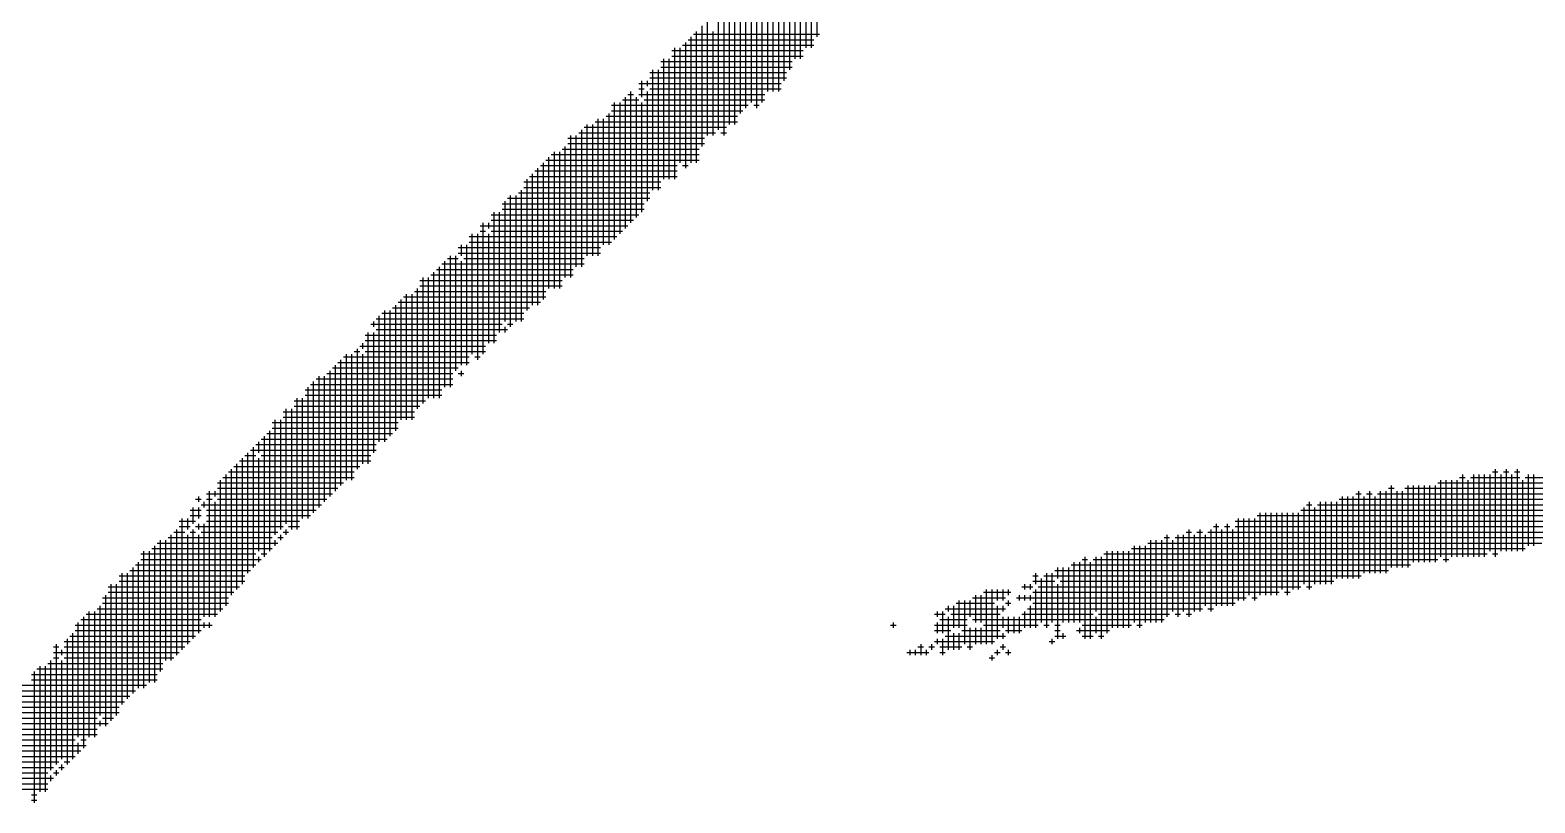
# Model space of a CAD drawing. Header units: feet. Extents: x 0 to 1079770, y 0 to 240000.
# Drawn here: x 972181 to 973036, y 13654 to 14093 of the extents above; entities that cross this region are included whole.
import ezdxf

# ---------------------------------------------------------------- set-up
doc = ezdxf.new("R2010")
doc.units = ezdxf.units.FT
doc.header["$LTSCALE"] = 2200
doc.header["$MEASUREMENT"] = 0
doc.layers.add('CX-MISC', color=2, linetype='CONTINUOUS')

msp = doc.modelspace()

# ---------------------------------------------------------------- linework, layer by layer
at = {"layer": 'CX-MISC'}
for p, q in [((972621.73, 14148.45), (972621.73, 14083.13)), ((972624.84, 14151.56), (972624.84, 14083.13)), ((972627.95, 14151.56), (972627.95, 14089.36)), ((972612.4, 14139.12), (972612.4, 14070.69)), ((972615.51, 14142.23), (972615.51, 14076.91)), ((972618.62, 14145.34), (972618.62, 14076.91)), ((972603.07, 14132.9), (972603.07, 14058.25)), ((972606.18, 14132.9), (972606.18, 14058.25)), ((972609.29, 14136.01), (972609.29, 14064.47)), ((972596.85, 14126.68), (972596.85, 14052.03)), ((972599.96, 14126.68), (972599.96, 14058.25)), ((972581.3, 14114.24), (972581.3, 14039.59)), ((972584.41, 14114.24), (972584.41, 14045.81)), ((972587.52, 14117.35), (972587.52, 14048.92)), ((972590.63, 14117.35), (972590.63, 14052.03)), ((972593.74, 14120.46), (972593.74, 14048.92)), ((972571.96, 14104.91), (972571.96, 14036.48)), ((972575.08, 14104.91), (972575.08, 14033.37)), ((972578.19, 14108.02), (972578.19, 14039.59)), ((972565.74, 14098.69), (972565.74, 14033.37)), ((972554.86, 14087.8), (972626.4, 14087.8)), ((972556.41, 14089.36), (972556.41, 14017.82)), ((972557.97, 14090.91), (972629.51, 14090.91)), ((972559.52, 14092.47), (972559.52, 14017.82)), ((972562.63, 14095.58), (972562.63, 14027.15)), ((972568.85, 14092.47), (972568.85, 14033.37)), ((972545.53, 14081.58), (972620.18, 14081.58)), ((972547.08, 14083.13), (972547.08, 14008.48)), ((972550.19, 14083.13), (972550.19, 14017.82)), ((972551.75, 14084.69), (972626.4, 14084.69)), ((972553.3, 14086.24), (972553.3, 14014.71)), ((972534.64, 14070.69), (972534.64, 14002.26)), ((972537.75, 14070.69), (972537.75, 14002.26)), ((972539.31, 14075.36), (972613.96, 14075.36)), ((972539.31, 14072.25), (972613.96, 14072.25)), ((972540.86, 14076.91), (972540.86, 14008.48)), ((972543.97, 14076.91), (972543.97, 14008.48)), ((972545.53, 14078.47), (972620.18, 14078.47)), ((972526.86, 14062.92), (972607.73, 14062.92)), ((972528.42, 14064.47), (972528.42, 14055.14)), ((972531.53, 14064.47), (972531.53, 14061.36)), ((972533.08, 14069.14), (972610.84, 14069.14)), ((972533.08, 14066.03), (972610.84, 14066.03)), ((972517.53, 14053.59), (972526.86, 14053.59)), ((972519.09, 14055.14), (972519.09, 13980.49)), ((972520.64, 14056.7), (972523.75, 14056.7)), ((972522.2, 14058.25), (972522.2, 13983.6)), ((972525.31, 14055.14), (972525.31, 13986.71)), ((972526.86, 14059.81), (972529.97, 14059.81)), ((972526.86, 14056.7), (972598.4, 14056.7)), ((972529.97, 14053.59), (972598.4, 14053.59)), ((972531.53, 14058.25), (972531.53, 13996.04)), ((972533.08, 14059.81), (972607.73, 14059.81)), ((972509.76, 14045.81), (972509.76, 13971.16)), ((972511.31, 14050.48), (972589.07, 14050.48)), ((972511.31, 14047.36), (972585.96, 14047.36)), ((972512.87, 14052.03), (972512.87, 13974.27)), ((972515.98, 14052.03), (972515.98, 13977.38)), ((972528.42, 14052.03), (972528.42, 13989.82)), ((972592.18, 14050.48), (972595.29, 14050.48)), ((972494.2, 14036.48), (972494.2, 13958.72)), ((972495.76, 14038.03), (972576.63, 14038.03)), ((972497.32, 14039.59), (972497.32, 13964.94)), ((972500.43, 14039.59), (972500.43, 13964.94)), ((972501.98, 14041.14), (972582.85, 14041.14)), ((972503.54, 14042.7), (972503.54, 13964.94)), ((972506.65, 14042.7), (972506.65, 13971.16)), ((972508.2, 14044.25), (972582.85, 14044.25)), ((972486.43, 14031.81), (972564.19, 14031.81)), ((972486.43, 14028.7), (972564.19, 14028.7)), ((972487.98, 14033.37), (972487.98, 13952.5)), ((972491.09, 14033.37), (972491.09, 13958.72)), ((972492.65, 14034.92), (972570.41, 14034.92)), ((972573.52, 14034.92), (972576.63, 14034.92)), ((972473.99, 14019.37), (972561.08, 14019.37)), ((972475.54, 14020.93), (972475.54, 13946.28)), ((972477.1, 14022.48), (972561.08, 14022.48)), ((972478.65, 14024.04), (972478.65, 13946.28)), ((972481.76, 14024.04), (972481.76, 13946.28)), ((972483.32, 14025.59), (972561.08, 14025.59)), ((972484.87, 14027.15), (972484.87, 13952.5)), ((972466.21, 14011.6), (972466.21, 13936.95)), ((972467.77, 14013.15), (972548.64, 14013.15)), ((972469.32, 14014.71), (972469.32, 13936.95)), ((972470.88, 14016.26), (972548.64, 14016.26)), ((972472.43, 14017.82), (972472.43, 13940.06)), ((972551.75, 14016.26), (972554.86, 14016.26)), ((972459.99, 14002.26), (972459.99, 13927.61)), ((972461.55, 14006.93), (972539.31, 14006.93)), ((972461.55, 14003.82), (972539.31, 14003.82)), ((972463.1, 14008.48), (972463.1, 13933.84)), ((972464.66, 14010.04), (972548.64, 14010.04)), ((972449.1, 13994.49), (972529.97, 13994.49)), ((972450.66, 13996.04), (972450.66, 13927.61)), ((972452.21, 13997.6), (972533.08, 13997.6)), ((972453.77, 13999.15), (972453.77, 13924.5)), ((972456.88, 13999.15), (972456.88, 13927.61)), ((972458.44, 14000.71), (972533.08, 14000.71)), ((972442.88, 13988.27), (972526.86, 13988.27)), ((972442.88, 13985.16), (972523.75, 13985.16)), ((972444.44, 13989.82), (972444.44, 13915.17)), ((972447.55, 13989.82), (972447.55, 13921.39)), ((972449.1, 13991.38), (972529.97, 13991.38)), ((972432, 13977.38), (972432, 13908.95)), ((972435.11, 13977.38), (972435.11, 13905.84)), ((972436.66, 13982.05), (972520.64, 13982.05)), ((972436.66, 13978.94), (972439.77, 13978.94)), ((972438.22, 13983.6), (972438.22, 13908.95)), ((972441.33, 13983.6), (972441.33, 13980.49)), ((972441.33, 13977.38), (972441.33, 13915.17)), ((972442.88, 13978.94), (972517.53, 13978.94)), ((972424.22, 13969.6), (972505.09, 13969.6)), ((972425.78, 13971.16), (972425.78, 13964.94)), ((972428.89, 13971.16), (972428.89, 13902.73)), ((972430.44, 13975.83), (972514.42, 13975.83)), ((972430.44, 13972.72), (972511.31, 13972.72)), ((972414.89, 13960.27), (972495.76, 13960.27)), ((972416.44, 13961.83), (972416.44, 13890.29)), ((972418, 13963.38), (972424.22, 13963.38)), ((972419.56, 13964.94), (972419.56, 13890.29)), ((972422.67, 13964.94), (972422.67, 13899.62)), ((972424.22, 13966.49), (972505.09, 13966.49)), ((972425.78, 13961.83), (972425.78, 13902.73)), ((972427.33, 13963.38), (972495.76, 13963.38)), ((972402.45, 13950.94), (972483.32, 13950.94)), ((972404, 13952.5), (972404, 13880.96)), ((972407.11, 13952.5), (972407.11, 13884.07)), ((972408.67, 13954.05), (972489.54, 13954.05)), ((972410.22, 13955.61), (972410.22, 13884.07)), ((972411.78, 13957.16), (972489.54, 13957.16)), ((972413.33, 13958.72), (972413.33, 13884.07)), ((972394.67, 13943.17), (972394.67, 13871.63)), ((972397.78, 13943.17), (972397.78, 13871.63)), ((972399.34, 13944.72), (972473.99, 13944.72)), ((972400.89, 13946.28), (972400.89, 13877.85)), ((972402.45, 13947.83), (972483.32, 13947.83)), ((972382.23, 13933.84), (972382.23, 13859.19)), ((972385.34, 13933.84), (972385.34, 13862.3)), ((972386.9, 13935.39), (972464.66, 13935.39)), ((972388.45, 13936.95), (972388.45, 13865.41)), ((972390.01, 13938.5), (972470.88, 13938.5)), ((972391.56, 13940.06), (972391.56, 13871.63)), ((972393.12, 13941.61), (972473.99, 13941.61)), ((972374.45, 13926.06), (972449.1, 13926.06)), ((972376.01, 13927.61), (972376.01, 13924.5)), ((972377.56, 13929.17), (972461.55, 13929.17)), ((972379.12, 13930.72), (972379.12, 13859.19)), ((972380.68, 13932.28), (972461.55, 13932.28)), ((972452.21, 13926.06), (972455.32, 13926.06)), ((972371.34, 13919.84), (972445.99, 13919.84)), ((972371.34, 13916.73), (972445.99, 13916.73)), ((972372.9, 13921.39), (972372.9, 13846.74)), ((972376.01, 13921.39), (972376.01, 13852.96)), ((972377.56, 13922.95), (972452.21, 13922.95)), ((972450.66, 13924.5), (972450.66, 13921.39)), ((972360.46, 13908.95), (972360.46, 13837.41)), ((972363.57, 13908.95), (972363.57, 13837.41)), ((972365.12, 13910.51), (972368.23, 13910.51)), ((972366.68, 13912.06), (972366.68, 13843.63)), ((972368.23, 13913.62), (972439.77, 13913.62)), ((972369.79, 13915.17), (972369.79, 13912.06)), ((972369.79, 13908.95), (972369.79, 13846.74)), ((972371.34, 13910.51), (972439.77, 13910.51)), ((972351.13, 13899.62), (972351.13, 13828.08)), ((972352.68, 13901.18), (972424.22, 13901.18)), ((972354.24, 13902.73), (972354.24, 13831.19)), ((972355.79, 13904.29), (972430.44, 13904.29)), ((972357.35, 13905.84), (972357.35, 13834.3)), ((972358.9, 13907.4), (972430.44, 13907.4)), ((972425.78, 13899.62), (972425.78, 13896.51)), ((972433.55, 13907.4), (972436.66, 13907.4)), ((972340.24, 13891.84), (972421.11, 13891.84)), ((972341.8, 13893.4), (972341.8, 13818.75)), ((972343.35, 13894.96), (972421.11, 13894.96)), ((972344.91, 13896.51), (972344.91, 13821.86)), ((972348.02, 13896.51), (972348.02, 13824.97)), ((972349.57, 13898.07), (972421.11, 13898.07)), ((972424.22, 13898.07), (972427.33, 13898.07)), ((972330.91, 13882.51), (972405.56, 13882.51)), ((972332.46, 13884.07), (972332.46, 13809.42)), ((972335.57, 13884.07), (972335.57, 13815.64)), ((972337.13, 13888.73), (972414.89, 13888.73)), ((972337.13, 13885.62), (972414.89, 13885.62)), ((972338.68, 13890.29), (972338.68, 13815.64)), ((972324.69, 13876.29), (972399.34, 13876.29)), ((972326.24, 13877.85), (972326.24, 13812.53)), ((972329.35, 13877.85), (972329.35, 13809.42)), ((972330.91, 13879.4), (972402.45, 13879.4)), ((972316.91, 13865.41), (972316.91, 13796.98)), ((972318.47, 13870.07), (972390.01, 13870.07)), ((972318.47, 13866.96), (972390.01, 13866.96)), ((972320.02, 13871.63), (972320.02, 13806.31)), ((972323.13, 13871.63), (972323.13, 13809.42)), ((972324.69, 13873.18), (972399.34, 13873.18)), ((972309.14, 13857.63), (972377.56, 13857.63)), ((972310.69, 13859.19), (972310.69, 13852.96)), ((972312.25, 13860.74), (972383.79, 13860.74)), ((972313.8, 13862.3), (972313.8, 13793.87)), ((972315.36, 13863.85), (972386.9, 13863.85)), ((972299.8, 13848.3), (972374.45, 13848.3)), ((972301.36, 13849.85), (972301.36, 13778.32)), ((972302.92, 13851.41), (972309.14, 13851.41)), ((972304.47, 13852.96), (972304.47, 13784.54)), ((972306.03, 13854.52), (972377.56, 13854.52)), ((972307.58, 13856.08), (972307.58, 13787.65)), ((972310.69, 13849.85), (972310.69, 13796.98)), ((972312.25, 13851.41), (972374.45, 13851.41)), ((972292.03, 13840.52), (972292.03, 13765.87)), ((972293.58, 13842.08), (972365.12, 13842.08)), ((972295.14, 13843.63), (972295.14, 13772.09)), ((972296.69, 13845.19), (972368.23, 13845.19)), ((972298.25, 13846.74), (972298.25, 13775.2)), ((972994.98, 13840.52), (972994.98, 13793.87)), ((973001.2, 13840.52), (973001.2, 13793.87)), ((973004.31, 13840.52), (973004.31, 13793.87)), ((973007.42, 13840.52), (973007.42, 13793.87)), ((973010.53, 13840.52), (973010.53, 13796.98)), ((973012.09, 13842.08), (973015.2, 13842.08)), ((973013.64, 13843.63), (973013.64, 13793.87)), ((973016.75, 13840.52), (973016.75, 13796.98)), ((973018.31, 13842.08), (973021.42, 13842.08)), ((973019.86, 13843.63), (973019.86, 13796.98)), ((973022.97, 13840.52), (973022.97, 13796.98)), ((973024.53, 13842.08), (973027.64, 13842.08)), ((973026.08, 13843.63), (973026.08, 13796.98)), ((973032.3, 13840.52), (973032.3, 13800.09)), ((973035.41, 13840.52), (973035.41, 13800.09)), ((972282.7, 13831.19), (972282.7, 13759.65)), ((972285.81, 13831.19), (972285.81, 13828.08)), ((972287.36, 13835.86), (972358.9, 13835.86)), ((972287.36, 13832.75), (972355.79, 13832.75)), ((972288.92, 13837.41), (972288.92, 13762.76)), ((972290.47, 13838.97), (972365.12, 13838.97)), ((972935.88, 13831.19), (972935.88, 13781.43)), ((972942.1, 13831.19), (972942.1, 13784.54)), ((972948.32, 13831.19), (972948.32, 13784.54)), ((972951.43, 13831.19), (972951.43, 13784.54)), ((972952.99, 13832.75), (972956.1, 13832.75)), ((972954.54, 13834.3), (972954.54, 13787.65)), ((972957.65, 13831.19), (972957.65, 13787.65)), ((972960.76, 13831.19), (972960.76, 13787.65)), ((972962.32, 13832.75), (973400.89, 13832.75)), ((972963.88, 13834.3), (972963.88, 13787.65)), ((972966.99, 13834.3), (972966.99, 13790.76)), ((972970.1, 13834.3), (972970.1, 13790.76)), ((972973.21, 13834.3), (972973.21, 13790.76)), ((972976.32, 13834.3), (972976.32, 13790.76)), ((972979.43, 13834.3), (972979.43, 13790.76)), ((972980.98, 13835.86), (973385.33, 13835.86)), ((972982.54, 13837.41), (972982.54, 13793.87)), ((972985.65, 13837.41), (972985.65, 13790.76)), ((972988.76, 13837.41), (972988.76, 13793.87)), ((972991.87, 13837.41), (972991.87, 13793.87)), ((972993.42, 13838.97), (972996.53, 13838.97)), ((972998.09, 13837.41), (972998.09, 13793.87)), ((972999.64, 13838.97), (973027.64, 13838.97)), ((973029.19, 13837.41), (973029.19, 13796.98)), ((973030.75, 13838.97), (973369.78, 13838.97)), ((972274.92, 13826.53), (972278.03, 13826.53)), ((972276.48, 13828.08), (972276.48, 13824.97)), ((972278.03, 13823.42), (972346.46, 13823.42)), ((972279.59, 13824.97), (972279.59, 13821.86)), ((972281.14, 13829.64), (972352.68, 13829.64)), ((972281.14, 13826.53), (972284.25, 13826.53)), ((972285.81, 13824.97), (972285.81, 13759.65)), ((972287.36, 13826.53), (972349.57, 13826.53)), ((972906.33, 13823.42), (972909.44, 13823.42)), ((972907.89, 13824.97), (972907.89, 13775.2)), ((972912.55, 13823.42), (973422.66, 13823.42)), ((972914.11, 13824.97), (972914.11, 13778.32)), ((972917.22, 13824.97), (972917.22, 13778.32)), ((972920.33, 13824.97), (972920.33, 13778.32)), ((972923.44, 13824.97), (972923.44, 13781.43)), ((972925, 13826.53), (973416.44, 13826.53)), ((972926.55, 13828.08), (972926.55, 13781.43)), ((972929.66, 13828.08), (972929.66, 13781.43)), ((972932.77, 13828.08), (972932.77, 13781.43)), ((972934.33, 13829.64), (972937.44, 13829.64)), ((972938.99, 13828.08), (972938.99, 13784.54)), ((972940.55, 13829.64), (972943.66, 13829.64)), ((972945.21, 13828.08), (972945.21, 13784.54)), ((972946.77, 13829.64), (973407.11, 13829.64)), ((972265.59, 13814.08), (972274.92, 13814.08)), ((972267.15, 13815.64), (972267.15, 13740.99)), ((972270.26, 13815.64), (972270.26, 13809.42)), ((972271.81, 13820.31), (972278.03, 13820.31)), ((972271.81, 13817.2), (972278.03, 13817.2)), ((972273.37, 13821.86), (972273.37, 13812.53)), ((972276.48, 13821.86), (972276.48, 13815.64)), ((972281.14, 13820.31), (972343.35, 13820.31)), ((972281.14, 13817.2), (972340.24, 13817.2)), ((972281.14, 13814.08), (972334.02, 13814.08)), ((972865.9, 13814.08), (973223.59, 13814.08)), ((972867.45, 13815.64), (972867.45, 13768.98)), ((972870.56, 13815.64), (972870.56, 13768.98)), ((972873.67, 13815.64), (972873.67, 13772.09)), ((972876.78, 13815.64), (972876.78, 13768.98)), ((972878.34, 13817.2), (973435.1, 13817.2)), ((972879.89, 13818.75), (972879.89, 13772.09)), ((972883, 13818.75), (972883, 13772.09)), ((972886.12, 13818.75), (972886.12, 13772.09)), ((972889.23, 13818.75), (972889.23, 13772.09)), ((972892.34, 13818.75), (972892.34, 13775.2)), ((972895.45, 13818.75), (972895.45, 13772.09)), ((972898.56, 13818.75), (972898.56, 13775.2)), ((972901.67, 13818.75), (972901.67, 13775.2)), ((972903.22, 13820.31), (973428.88, 13820.31)), ((972904.78, 13821.86), (972904.78, 13778.32)), ((972911, 13821.86), (972911, 13778.32)), ((972260.92, 13806.31), (972260.92, 13734.77)), ((972262.48, 13807.86), (972268.7, 13807.86)), ((972264.04, 13809.42), (972264.04, 13737.88)), ((972265.59, 13810.97), (972271.81, 13810.97)), ((972270.26, 13806.31), (972270.26, 13744.1)), ((972271.81, 13807.86), (972274.92, 13807.86)), ((972273.37, 13809.42), (972273.37, 13747.21)), ((972274.92, 13810.97), (972324.69, 13810.97)), ((972276.48, 13812.53), (972276.48, 13809.42)), ((972276.48, 13806.31), (972276.48, 13750.32)), ((972278.03, 13807.86), (972321.58, 13807.86)), ((972279.59, 13812.53), (972279.59, 13759.65)), ((972323.13, 13806.31), (972323.13, 13803.2)), ((972324.69, 13807.86), (972327.8, 13807.86)), ((972326.24, 13809.42), (972326.24, 13806.31)), ((972327.8, 13810.97), (972334.02, 13810.97)), ((972827.02, 13806.31), (972827.02, 13759.65)), ((972833.24, 13806.31), (972833.24, 13759.65)), ((972836.35, 13806.31), (972836.35, 13762.76)), ((972837.9, 13807.86), (972841.01, 13807.86)), ((972839.46, 13809.42), (972839.46, 13759.65)), ((972842.57, 13806.31), (972842.57, 13762.76)), ((972844.12, 13807.86), (972847.24, 13807.86)), ((972845.68, 13809.42), (972845.68, 13762.76)), ((972848.79, 13806.31), (972848.79, 13765.87)), ((972850.35, 13807.86), (973111.62, 13807.86)), ((972851.9, 13809.42), (972851.9, 13762.76)), ((972853.46, 13810.97), (972856.57, 13810.97)), ((972855.01, 13812.53), (972855.01, 13765.87)), ((972858.12, 13809.42), (972858.12, 13765.87)), ((972859.68, 13810.97), (972862.79, 13810.97)), ((972861.23, 13812.53), (972861.23, 13765.87)), ((972864.34, 13809.42), (972864.34, 13765.87)), ((972865.9, 13810.97), (973148.94, 13810.97)), ((972245.37, 13796.98), (972245.37, 13719.22)), ((972248.48, 13796.98), (972248.48, 13722.33)), ((972250.04, 13798.53), (972318.47, 13798.53)), ((972251.59, 13800.09), (972251.59, 13722.33)), ((972253.15, 13801.64), (972321.58, 13801.64)), ((972254.7, 13803.2), (972254.7, 13728.55)), ((972257.81, 13803.2), (972257.81, 13734.77)), ((972259.37, 13804.75), (972318.47, 13804.75)), ((972320.02, 13803.2), (972320.02, 13800.09)), ((972321.58, 13804.75), (972324.69, 13804.75)), ((972792.8, 13796.98), (972792.8, 13750.32)), ((972795.91, 13796.98), (972795.91, 13753.43)), ((972799.02, 13796.98), (972799.02, 13753.43)), ((972802.13, 13796.98), (972802.13, 13753.43)), ((972805.24, 13796.98), (972805.24, 13753.43)), ((972806.8, 13798.53), (973030.75, 13798.53)), ((972808.36, 13800.09), (972808.36, 13756.54)), ((972811.47, 13800.09), (972811.47, 13753.43)), ((972814.58, 13800.09), (972814.58, 13756.54)), ((972816.13, 13801.64), (973040.08, 13801.64)), ((972817.69, 13803.2), (972817.69, 13756.54)), ((972820.8, 13803.2), (972820.8, 13756.54)), ((972823.91, 13803.2), (972823.91, 13756.54)), ((972825.46, 13804.75), (972828.57, 13804.75)), ((972830.13, 13803.2), (972830.13, 13762.76)), ((972831.68, 13804.75), (973083.63, 13804.75)), ((972240.71, 13789.2), (972309.14, 13789.2)), ((972242.26, 13790.76), (972242.26, 13719.22)), ((972243.82, 13795.42), (972309.14, 13795.42)), ((972243.82, 13792.31), (972312.25, 13792.31)), ((972310.69, 13793.87), (972310.69, 13790.76)), ((972312.25, 13795.42), (972315.36, 13795.42)), ((972772.59, 13789.2), (972965.43, 13789.2)), ((972774.14, 13790.76), (972774.14, 13756.54)), ((972777.25, 13790.76), (972777.25, 13756.54)), ((972778.81, 13792.31), (972781.92, 13792.31)), ((972780.36, 13793.87), (972780.36, 13747.21)), ((972783.47, 13790.76), (972783.47, 13747.21)), ((972785.03, 13792.31), (972980.98, 13792.31)), ((972786.58, 13793.87), (972786.58, 13762.76)), ((972789.69, 13793.87), (972789.69, 13747.21)), ((972791.25, 13795.42), (973008.98, 13795.42)), ((972984.09, 13792.31), (972987.2, 13792.31)), ((973012.09, 13795.42), (973015.2, 13795.42)), ((972231.38, 13782.98), (972302.92, 13782.98)), ((972231.38, 13779.87), (972302.92, 13779.87)), ((972232.93, 13784.54), (972232.93, 13709.89)), ((972236.04, 13784.54), (972236.04, 13713)), ((972237.6, 13786.09), (972306.03, 13786.09)), ((972239.15, 13787.65), (972239.15, 13716.11)), ((972750.81, 13782.98), (972753.92, 13782.98)), ((972750.81, 13779.87), (972763.25, 13779.87)), ((972752.37, 13784.54), (972752.37, 13778.32)), ((972755.48, 13781.43), (972755.48, 13756.54)), ((972757.03, 13782.98), (972937.44, 13782.98)), ((972758.59, 13784.54), (972758.59, 13753.43)), ((972761.7, 13784.54), (972761.7, 13756.54)), ((972763.25, 13786.09), (972952.99, 13786.09)), ((972764.81, 13787.65), (972764.81, 13781.43)), ((972766.36, 13779.87), (972921.88, 13779.87)), ((972767.92, 13787.65), (972767.92, 13756.54)), ((972771.03, 13787.65), (972771.03, 13756.54)), ((972223.6, 13772.09), (972223.6, 13697.44)), ((972225.16, 13776.76), (972299.8, 13776.76)), ((972225.16, 13773.65), (972296.69, 13773.65)), ((972226.71, 13778.32), (972226.71, 13700.56)), ((972229.82, 13778.32), (972229.82, 13703.67)), ((972718.15, 13772.09), (972718.15, 13756.54)), ((972721.26, 13772.09), (972721.26, 13756.54)), ((972722.82, 13773.65), (972738.37, 13773.65)), ((972724.37, 13775.2), (972724.37, 13744.1)), ((972727.48, 13775.2), (972727.48, 13744.1)), ((972730.6, 13775.2), (972730.6, 13768.98)), ((972733.71, 13775.2), (972733.71, 13768.98)), ((972736.82, 13775.2), (972736.82, 13772.09)), ((972743.04, 13772.09), (972743.04, 13768.98)), ((972744.59, 13776.76), (972750.81, 13776.76)), ((972746.15, 13778.32), (972746.15, 13775.2)), ((972746.15, 13772.09), (972746.15, 13768.98)), ((972749.26, 13778.32), (972749.26, 13775.2)), ((972749.26, 13772.09), (972749.26, 13768.98)), ((972750.81, 13773.65), (972890.78, 13773.65)), ((972752.37, 13775.2), (972752.37, 13753.43)), ((972753.92, 13776.76), (972903.22, 13776.76)), ((972764.81, 13778.32), (972764.81, 13747.21)), ((972893.89, 13773.65), (972897, 13773.65)), ((972906.33, 13776.76), (972909.44, 13776.76)), ((972214.27, 13762.76), (972214.27, 13691.22)), ((972217.38, 13762.76), (972217.38, 13691.22)), ((972218.93, 13764.32), (972290.47, 13764.32)), ((972220.49, 13765.87), (972220.49, 13703.67)), ((972222.04, 13770.54), (972293.58, 13770.54)), ((972222.04, 13767.43), (972293.58, 13767.43)), ((972696.38, 13762.76), (972696.38, 13759.65)), ((972699.49, 13762.76), (972699.49, 13750.32)), ((972701.05, 13764.32), (972735.26, 13764.32)), ((972702.6, 13765.87), (972702.6, 13762.76)), ((972705.71, 13765.87), (972705.71, 13753.43)), ((972707.27, 13767.43), (972729.04, 13767.43)), ((972708.82, 13768.98), (972708.82, 13753.43)), ((972711.93, 13768.98), (972711.93, 13744.1)), ((972715.04, 13768.98), (972715.04, 13759.65)), ((972716.6, 13770.54), (972735.26, 13770.54)), ((972730.6, 13765.87), (972730.6, 13747.21)), ((972733.71, 13765.87), (972733.71, 13762.76)), ((972735.26, 13767.43), (972738.37, 13767.43)), ((972736.82, 13768.98), (972736.82, 13765.87)), ((972741.48, 13770.54), (972872.12, 13770.54)), ((972746.15, 13762.76), (972746.15, 13753.43)), ((972747.7, 13764.32), (972847.24, 13764.32)), ((972749.26, 13765.87), (972749.26, 13753.43)), ((972750.81, 13767.43), (972865.9, 13767.43)), ((972850.35, 13764.32), (972853.46, 13764.32)), ((972875.23, 13770.54), (972878.34, 13770.54)), ((972206.49, 13754.99), (972284.25, 13754.99)), ((972208.05, 13756.54), (972208.05, 13691.22)), ((972209.6, 13758.1), (972278.03, 13758.1)), ((972211.16, 13759.65), (972211.16, 13685)), ((972212.71, 13761.21), (972287.36, 13761.21)), ((972279.59, 13756.54), (972279.59, 13753.43)), ((972282.7, 13756.54), (972282.7, 13753.43)), ((972669.94, 13754.99), (972673.05, 13754.99)), ((972671.5, 13756.54), (972671.5, 13753.43)), ((972694.83, 13761.21), (972701.05, 13761.21)), ((972694.83, 13754.99), (972713.49, 13754.99)), ((972696.38, 13756.54), (972696.38, 13750.32)), ((972697.94, 13758.1), (972713.49, 13758.1)), ((972702.6, 13759.65), (972702.6, 13740.99)), ((972704.16, 13761.21), (972732.15, 13761.21)), ((972716.6, 13758.1), (972825.46, 13758.1)), ((972722.82, 13754.99), (972753.92, 13754.99)), ((972733.71, 13759.65), (972733.71, 13753.43)), ((972736.82, 13759.65), (972736.82, 13750.32)), ((972739.93, 13759.65), (972739.93, 13750.32)), ((972743.04, 13759.65), (972743.04, 13750.32)), ((972744.59, 13761.21), (972785.03, 13761.21)), ((972757.03, 13754.99), (972760.14, 13754.99)), ((972763.25, 13754.99), (972766.36, 13754.99)), ((972778.81, 13754.99), (972806.8, 13754.99)), ((972786.58, 13759.65), (972786.58, 13750.32)), ((972788.14, 13761.21), (972828.57, 13761.21)), ((972809.91, 13754.99), (972813.02, 13754.99)), ((972831.68, 13761.21), (972834.79, 13761.21)), ((972837.9, 13761.21), (972841.01, 13761.21)), ((972200.27, 13745.66), (972271.81, 13745.66)), ((972201.83, 13747.21), (972201.83, 13675.67)), ((972203.38, 13748.77), (972274.92, 13748.77)), ((972204.94, 13750.32), (972204.94, 13678.78)), ((972206.49, 13751.88), (972278.03, 13751.88)), ((972694.83, 13751.88), (972704.16, 13751.88)), ((972694.83, 13745.66), (972729.04, 13745.66)), ((972696.38, 13747.21), (972696.38, 13744.1)), ((972699.49, 13747.21), (972699.49, 13737.88)), ((972701.05, 13748.77), (972735.26, 13748.77)), ((972705.71, 13750.32), (972705.71, 13740.99)), ((972708.82, 13750.32), (972708.82, 13740.99)), ((972710.38, 13751.88), (972732.15, 13751.88)), ((972715.04, 13753.43), (972715.04, 13740.99)), ((972718.15, 13753.43), (972718.15, 13744.1)), ((972721.26, 13753.43), (972721.26, 13744.1)), ((972733.71, 13750.32), (972733.71, 13747.21)), ((972735.26, 13751.88), (972744.59, 13751.88)), ((972760.14, 13745.66), (972763.25, 13745.66)), ((972761.7, 13747.21), (972761.7, 13744.1)), ((972763.25, 13751.88), (972766.36, 13751.88)), ((972763.25, 13748.77), (972769.48, 13748.77)), ((972767.92, 13750.32), (972767.92, 13747.21)), ((972775.7, 13751.88), (972794.36, 13751.88)), ((972777.25, 13753.43), (972777.25, 13750.32)), ((972778.81, 13748.77), (972785.03, 13748.77)), ((972788.14, 13748.77), (972791.25, 13748.77)), ((972194.05, 13742.55), (972197.16, 13742.55)), ((972194.05, 13739.44), (972265.59, 13739.44)), ((972195.61, 13744.1), (972195.61, 13675.67)), ((972198.72, 13740.99), (972198.72, 13737.88)), ((972200.27, 13742.55), (972268.7, 13742.55)), ((972679.27, 13739.44), (972691.72, 13739.44)), ((972680.83, 13740.99), (972680.83, 13737.88)), ((972683.94, 13740.99), (972683.94, 13737.88)), ((972685.49, 13742.55), (972688.6, 13742.55)), ((972687.05, 13744.1), (972687.05, 13737.88)), ((972690.16, 13740.99), (972690.16, 13737.88)), ((972691.72, 13742.55), (972694.83, 13742.55)), ((972693.27, 13744.1), (972693.27, 13740.99)), ((972697.94, 13742.55), (972710.38, 13742.55)), ((972697.94, 13739.44), (972701.05, 13739.44)), ((972713.49, 13742.55), (972716.6, 13742.55)), ((972727.48, 13737.88), (972727.48, 13734.77)), ((972729.04, 13739.44), (972732.15, 13739.44)), ((972730.6, 13740.99), (972730.6, 13737.88)), ((972732.15, 13742.55), (972735.26, 13742.55)), ((972733.71, 13744.1), (972733.71, 13740.99)), ((972735.26, 13739.44), (972738.37, 13739.44)), ((972736.82, 13740.99), (972736.82, 13737.88)), ((972183.16, 13728.55), (972183.16, 13653.9)), ((972184.72, 13730.1), (972256.26, 13730.1)), ((972186.28, 13731.66), (972186.28, 13660.12)), ((972189.39, 13731.66), (972189.39, 13660.12)), ((972190.94, 13733.21), (972256.26, 13733.21)), ((972192.5, 13734.77), (972192.5, 13672.56)), ((972194.05, 13736.32), (972197.16, 13736.32)), ((972198.72, 13734.77), (972198.72, 13678.78)), ((972200.27, 13736.32), (972262.48, 13736.32)), ((972725.93, 13736.32), (972729.04, 13736.32)), ((972175.39, 13720.77), (972246.93, 13720.77)), ((972181.61, 13726.99), (972253.15, 13726.99)), ((972181.61, 13723.88), (972253.15, 13723.88)), ((972169.17, 13714.55), (972237.6, 13714.55)), ((972169.17, 13711.44), (972234.49, 13711.44)), ((972172.28, 13717.66), (972240.71, 13717.66)), ((972162.95, 13705.22), (972231.38, 13705.22)), ((972166.06, 13708.33), (972231.38, 13708.33)), ((972150.51, 13695.89), (972218.93, 13695.89)), ((972159.84, 13699), (972225.16, 13699)), ((972162.95, 13702.11), (972218.93, 13702.11)), ((972220.49, 13700.56), (972220.49, 13697.44)), ((972222.04, 13702.11), (972228.27, 13702.11)), ((972147.4, 13689.67), (972206.49, 13689.67)), ((972147.4, 13686.56), (972212.71, 13686.56)), ((972153.62, 13692.78), (972218.93, 13692.78)), ((972208.05, 13688.11), (972208.05, 13681.89)), ((972209.6, 13689.67), (972212.71, 13689.67)), ((972134.95, 13677.23), (972197.16, 13677.23)), ((972141.17, 13680.34), (972206.49, 13680.34)), ((972144.28, 13683.45), (972209.6, 13683.45)), ((972200.27, 13677.23), (972203.38, 13677.23)), ((972128.73, 13671.01), (972190.94, 13671.01)), ((972131.84, 13674.12), (972194.05, 13674.12)), ((972192.5, 13669.45), (972192.5, 13666.34)), ((972194.05, 13671.01), (972197.16, 13671.01)), ((972195.61, 13672.56), (972195.61, 13669.45)), ((972197.16, 13674.12), (972200.27, 13674.12)), ((972198.72, 13675.67), (972198.72, 13672.56)), ((972122.51, 13664.79), (972190.94, 13664.79)), ((972122.51, 13661.68), (972190.94, 13661.68)), ((972128.73, 13667.9), (972194.05, 13667.9)), ((972181.61, 13658.56), (972184.72, 13658.56)), ((972181.61, 13655.45), (972184.72, 13655.45))]:
    msp.add_line(p, q, dxfattribs=at)

doc.saveas('drawing.dxf')
